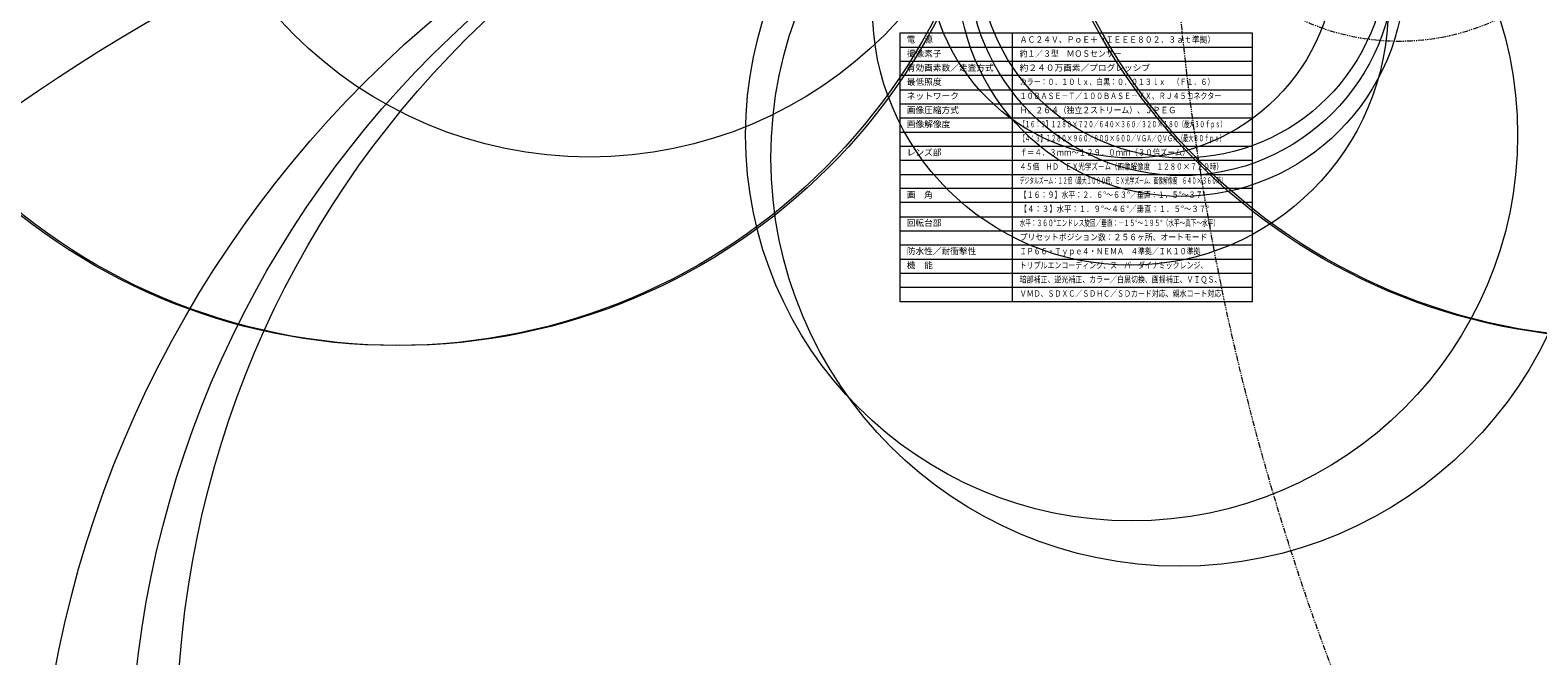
# Model space of a CAD drawing. Units: millimetres, scale not verified. Extents: x -9876 to 10121, y -1333 to 20075.
# Drawn here: x -371 to 164, y -242 to -20 of the extents above; entities that cross this region are included whole.
import ezdxf
from ezdxf.enums import TextEntityAlignment as Align

# ---------------------------------------------------------------- set-up
doc = ezdxf.new("R2010")
doc.units = ezdxf.units.MM
doc.header["$LTSCALE"] = 0.125
doc.linetypes.add('USER1', pattern=[31.75, 15.875, -3.175, 3.175, -3.175, 3.175, -3.175])
doc.layers.add('0-1_WAKU', color=1, linetype='Continuous', lineweight=18)
doc.layers.add('0-4_GAIKEI', color=1, linetype='Continuous', lineweight=18)
doc.layers.add('0-2_MOJI1', color=7, linetype='Continuous')
doc.styles.add('ＭＳ ゴシック', font='')
doc.styles.get('ＭＳ ゴシック').set_extended_font_data('MS Gothic')

msp = doc.modelspace()

# ---------------------------------------------------------------- linework, layer by layer
at = {"layer": '0-1_WAKU', "color": 4}
for p, q in [((-62.4976, -21.5051), (-62.4976, -116.5051)), ((62.5024, -21.5051), (-62.4976, -21.5051)), ((-22.4976, -116.5051), (-22.4976, -21.5051)), ((62.5024, -116.5051), (62.5024, -21.5051)), ((-62.4976, -116.5051), (62.5024, -116.5051))]:
    msp.add_line(p, q, dxfattribs=at)
at = {"layer": '0-1_WAKU'}
for p, q in [((62.5024, -26.5051), (-62.4976, -26.5051)), ((62.5024, -31.5051), (-62.4976, -31.5051)), ((62.5024, -36.5051), (-62.4976, -36.5051)), ((-62.4976, -41.5051), (62.5024, -41.5051)), ((-62.4976, -46.5051), (62.5024, -46.5051)), ((-62.4976, -51.5051), (62.5024, -51.5051)), ((-62.4976, -56.5051), (62.5024, -56.5051)), ((-62.4976, -61.5051), (62.5024, -61.5051)), ((-62.4976, -66.5051), (62.5024, -66.5051)), ((-62.4976, -71.5051), (62.5024, -71.5051)), ((62.5024, -76.5051), (-62.4976, -76.5051)), ((62.5024, -81.5051), (-62.4976, -81.5051)), ((-62.4976, -86.5051), (62.5024, -86.5051)), ((-62.4976, -91.5051), (62.5024, -91.5051)), ((-62.4976, -96.5051), (62.5024, -96.5051)), ((-62.4976, -101.5051), (62.5024, -101.5051)), ((-62.4976, -106.5051), (62.5024, -106.5051)), ((-62.4976, -111.5051), (62.5024, -111.5051))]:
    msp.add_line(p, q, dxfattribs=at)
at = {"layer": '0-4_GAIKEI', "linetype": 'USER1'}
for centre, radius in [((937.7197, 72.3786), 904.8856), ((114.4547, 56.9604), 81.3615)]:
    msp.add_circle(centre, radius, dxfattribs=at)
at = {"layer": '0-4_GAIKEI'}
for centre, radius in [((-240.9301, 82.8715), 215.0153), ((-239.8571, 82.8528), 215.0153), ((193.2439, 82.8061), 212.3644), ((194.317, 82.8249), 212.3644), ((-172.4246, 82.5978), 147.9619), ((27.0102, -627.0805), 705.8096), ((30.0553, -320.4412), 398.5536), ((30.6801, -287.6895), 365.7985), ((30.8552, -270.6759), 349.3842), ((19.6345, -57.563), 136.7235), ((36.6506, -65.6096), 144.7701), ((19.1732, -12.3844), 91.3511), ((19.7047, 6.6262), 72.3237), ((37.207, -0.1805), 79.1472), ((37.359, 3.595), 75.5619), ((37.7047, 6.6262), 72.3237)]:
    msp.add_circle(centre, radius, dxfattribs=at)

# ---------------------------------------------------------------- texts
at = {"layer": '0-2_MOJI1', "style": 'ＭＳ ゴシック'}
for s, p in [('電\u3000源', (-59.9976, -25.5051)), ('撮像素子', (-59.9976, -30.5051)), ('有効画素数／走査方式', (-59.9976, -35.5051)), ('最低照度', (-59.9976, -40.5051)), ('約２４０万画素／プログレッシブ', (-19.9976, -35.5051)), ('ネットワーク', (-59.9976, -45.5051)), ('画像圧縮方式', (-59.9976, -50.5051)), ('画像解像度', (-59.9976, -55.5051)), ('レンズ部', (-59.9976, -65.5051)), ('画\u3000角', (-59.9976, -80.5051)), ('回転台部', (-59.9976, -90.5051)), ('防水性／耐衝撃性', (-59.9976, -100.5051)), ('機\u3000能', (-59.9976, -105.5051))]:
    msp.add_text(s, height=2.199, dxfattribs=at).set_placement(p, align=Align.BOTTOM_LEFT)
for s, width, p in [('ＡＣ２４Ｖ、ＰｏＥ＋（ＩＥＥＥ８０２．３ａｔ準拠）', 0.9, (-19.9976, -25.5051)), ('約１／３型\u3000ＭＯＳセンサー', 0.9, (-19.9976, -30.5051)), ('カラー：０．１０ｌｘ、白黒：０．０１３ｌｘ\u3000（Ｆ１．６）', 0.8, (-19.9976, -40.5051)), ('１０ＢＡＳＥ－Ｔ／１００ＢＡＳＥ－ＴＸ、ＲＪ４５コネクター', 0.8, (-19.9976, -45.5051)), ('Ｈ。２６４（独立２ストリーム）、ＪＰＥＧ', 0.9, (-19.9976, -50.5051)), ('【１６：９】１２８０×７２０／６４０×３６０／３２０×１８０（最大３０ｆｐｓ）', 0.6, (-19.9976, -55.5051)), ('【４：３】１２８０×９６０／８００×６００／ＶＧＡ／ＱＶＧＡ（最大３０ｆｐｓ）', 0.6, (-19.9976, -60.5051)), ('ｆ＝４．３ｍｍ～１２９．０ｍｍ（３０倍ズーム）', 0.85, (-19.9976, -65.5051)), ('４５倍\u3000ＨＤ\u3000ＥＸ光学ズーム（画像解像度\u3000１２８０×７２０時）', 0.75, (-19.9976, -70.5051)), ('デジタルズーム：１２倍（最大１０８０倍、ＥＸ光学ズーム、画像解像度\u3000６４０×３６０時）', 0.55, (-19.9976, -75.5051)), ('【１６：９】水平：２．６°～６３°／垂直：１．５°～３７°', 0.8, (-19.9976, -80.5051)), ('【４：３】水平：１．９°～４６°／垂直：１．５°～３７°', 0.85, (-19.9976, -85.5051)), ('水平：３６０°エンドレス旋回／垂直：－１５°～１９５°（水平～真下～水平）', 0.65, (-19.9976, -90.5051)), ('プリセットポジション数：２５６ヶ所、オートモード', 0.9, (-19.9976, -95.5051)), ('ＩＰ６６・Ｔｙｐｅ４・ＮＥＭＡ\u3000４準拠／ＩＫ１０準拠', 0.8, (-19.9976, -100.5051)), ('トリプルエンコーディング、スーパーダイナミックレンジ、', 0.8, (-19.9976, -105.5051)), ('暗部補正、逆光補正、カラー／白黒切換、画揺補正、ＶＩＱＳ、', 0.8, (-19.9976, -110.5051)), ('ＶＭＤ、ＳＤＸＣ／ＳＤＨＣ／ＳＤカード対応、親水コート対応', 0.8, (-19.9976, -115.5051))]:
    msp.add_text(s, height=2.199, dxfattribs=dict(at, width=width)).set_placement(p, align=Align.BOTTOM_LEFT)

doc.saveas('drawing.dxf')
